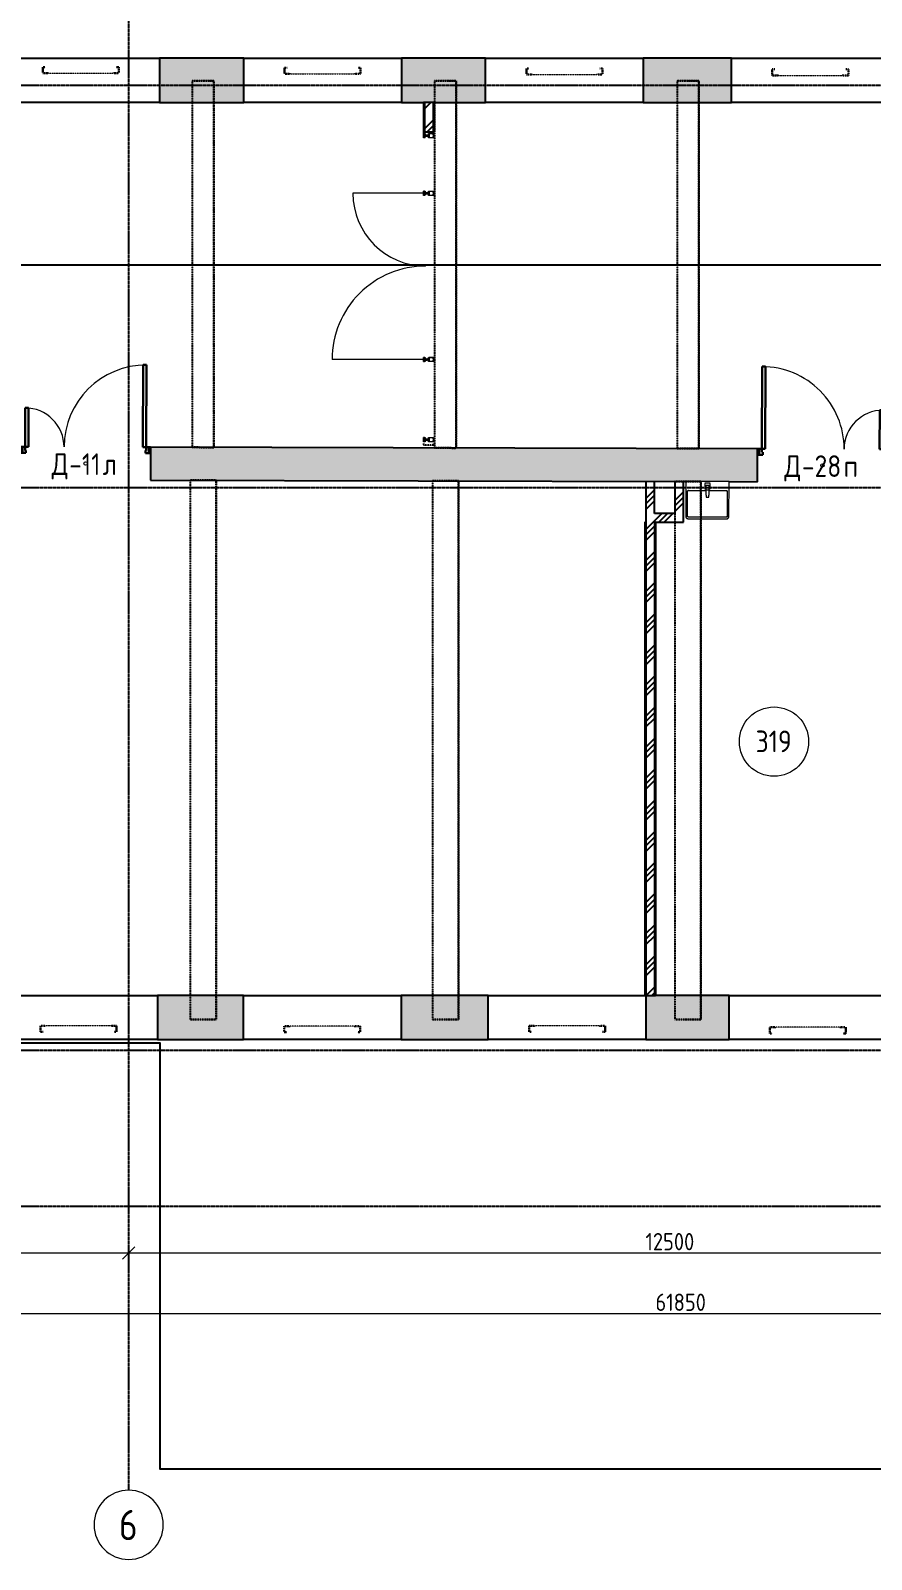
# Model space of a CAD drawing. Header units: millimetres. Extents: x -129048 to 476301, y -5853 to 215316.
# Drawn here: x 233454 to 243165, y -3626 to 14036 of the extents above; entities that cross this region are included whole.
import ezdxf

# ---------------------------------------------------------------- set-up
doc = ezdxf.new("R2010")
doc.units = ezdxf.units.MM
for name, pattern in [('ADSK_Линия сетки', [25, 20, -2.5, 0, -2.5]), ('ADSK_Сверху', [4.5, 3, -1.5]), ('ADSK_Снесено', [4.5, 3, -1.5])]:
    doc.linetypes.add(name, pattern=pattern)
for name, color, linetype, lineweight, true_color in [('_ Окна', 5, 'Continuous', 30, 0x0000ff), ('Стены внутренние', 5, 'Continuous', 18, 0x0000ff), ('Стены наружные', 1, 'ADSK_Снесено', 18, 0xff0000), ('Стены штриховка', 5, 'Continuous', 18, 0x0000ff)]:
    doc.layers.add(name, color=color, linetype=linetype, lineweight=lineweight, true_color=true_color)
for name, color, linetype, lineweight in [('Витраж', 251, 'Continuous', 18), ('Двери', 251, 'Continuous', 18), ('Каркас', 7, 'Continuous', 18), ('Марки дверей', 7, 'Continuous', 20), ('Марки помещений', 7, 'Continuous', 20), ('Окна', 251, 'Continuous', 18), ('Оси', 7, 'Continuous', 9), ('Сантехника', 251, 'Continuous', 18), ('Узлы', 7, 'Continuous', 18)]:
    doc.layers.add(name, color=color, linetype=linetype, lineweight=lineweight)
doc.layers.get('Витраж').off()
doc.styles.add('GOST Common', font='GOST Common_0.ttf', dxfattribs={"width": 0.9, "height": 350})
doc.styles.add('GOST Common_1', font='GOST Common_0.ttf', dxfattribs={"width": 0.9, "height": 200})
doc.styles.add('GOST Common_2', font='GOST Common_0.ttf', dxfattribs={"width": 0.9, "height": 250})
doc.dimstyles.new('ADSK_Основной_2_5_мм', dxfattribs={"dimscale": 304.8, "dimtxt": 251.428749, "dimasz": 0.463911, "dimexe": 0.492126, "dimexo": 0.492126, "dimgap": 0.098425, "dimtad": 1, "dimdec": 1, "dimrnd": 0.1, "dimdsep": 46, "dimtxsty": 'GOST Common_1', "dimblk1": 'OBLIQUE', "dimblk2": 'OBLIQUE', "dimsah": 1, "dimcen": 0.09, "dimdle": 0.492126, "dimazin": 2, "dimtfac": 1, "dimtdec": 4, "dimtix": 1, "dimtmove": 0, "dimatfit": 3, "dimfxl": 1, "dimtvp": 1, "dimtfill": 1, "dimtolj": 1, "dimtzin": 0, "dimlwd": 20, "dimlwe": 20, "dimarcsym": 2})
pattern_1 = [(45, (215977.25, 150), (-179.6051, 179.6051), []), (45, (216040.75, 150), (0, 359.2102), []), (45, (215913.75, 150), (0, 359.2102), [])]

# ---------------------------------------------------------------- blocks, each defined once
blk = doc.blocks.new('Витраж-тент со смещением вовне - 60мм 30 сдвиг-1466942-03 План 3-го этажа')
at = {"layer": '_ Окна', "color": 161, "linetype": 'ADSK_Сверху', "true_color": 0xaaaaff}
for p, q in [((-440, 25), (-440, -45)), ((-440, 25), (-410, 25)), ((-440, -45), (-440, 25)), ((440, 25), (410, 25)), ((440, -45), (440, 25)), ((440, -45), (440, 25)), ((-380, -45), (-440, -45)), ((-380, -35), (-380, -45)), ((380, -35), (380, -45)), ((380, -45), (440, -45))]:
    blk.add_line(p, q, dxfattribs=at)
at = {"layer": 'Окна', "color": 161, "linetype": 'ADSK_Сверху', "true_color": 0xaaaaff}
blk.add_line((-380, -45), (380, -45), dxfattribs=at)
blk = doc.blocks.new('Витраж-тент со смещением вовне - 60мм 30 сдвиг-1466982-03 План 3-го этажа')
at = {"layer": '_ Окна', "color": 161, "linetype": 'ADSK_Сверху', "true_color": 0xaaaaff}
for p, q in [((-440, 25), (-440, -45)), ((-440, 25), (-410, 25)), ((-440, -45), (-440, 25)), ((440, 25), (410, 25)), ((440, -45), (440, 25)), ((440, -45), (440, 25)), ((-380, -45), (-440, -45)), ((-380, -35), (-380, -45)), ((380, -35), (380, -45)), ((380, -45), (440, -45))]:
    blk.add_line(p, q, dxfattribs=at)
at = {"layer": 'Окна', "color": 161, "linetype": 'ADSK_Сверху', "true_color": 0xaaaaff}
blk.add_line((-380, -45), (380, -45), dxfattribs=at)
blk = doc.blocks.new('Прямоугольный импост - 48х116-1503859-03 План 3-го этажа')
at = {"layer": 'Узлы', "color": 5, "true_color": 0x0000ff}
for p, q in [((-24, 77), (-24, 20)), ((24, 77), (-24, 77)), ((-24, 20), (-18, 20)), ((-21, 23), (-21, 74)), ((-21, 74), (-17, 74)), ((-21, 26), (-21, 23)), ((-21, 23), (-21, 23)), ((-4, 27), (-20, 27)), ((-17, 24), (-16, 24)), ((-15, 72), (-15, 71)), ((-15, 71), (-9, 71)), ((-15, 20), (-12, 20)), ((-11, 21), (-11, 24)), ((-10, 24), (-6, 24)), ((-10, 24), (-10, 22)), ((-10, 22), (-8, 22)), ((-9, 71), (-9, 72)), ((-8, 74), (8, 74)), ((-8, 22), (-8, 2)), ((-8, 2), (-7, 2)), ((-8, -14), (-8, 0)), ((-7, 0), (-8, 0)), ((-6, 2), (-6, 1)), ((-5, 24), (-5, 21)), ((-5, 5), (-5, 23)), ((-3, 5), (-5, 5)), ((-4, 20), (-1, 20)), ((-3, 24), (-3, 25)), ((3, 24), (-3, 24)), ((-3, -1), (-1, 4)), ((-1, 20), (0, 21)), ((0, 21), (1, 20)), ((1, 20), (4, 20)), ((1, 4), (3, -1)), ((3, 25), (3, 24)), ((5, 5), (3, 5)), ((20, 27), (4, 27)), ((5, 21), (5, 24)), ((5, 23), (5, 5)), ((6, 24), (10, 24)), ((6, 1), (6, 2)), ((7, 2), (8, 2)), ((8, 0), (7, 0)), ((8, 2), (8, 22)), ((8, 22), (10, 22)), ((8, -14), (8, 0)), ((9, 72), (9, 71)), ((9, 71), (15, 71)), ((10, 22), (10, 24)), ((11, 24), (11, 21)), ((12, 20), (15, 20)), ((15, 71), (15, 72)), ((16, 24), (17, 24)), ((17, 74), (21, 74)), ((18, 20), (24, 20)), ((21, 74), (21, 23)), ((21, 23), (21, 26)), ((21, 23), (21, 23)), ((24, 20), (24, 77)), ((-24, -20), (-24, -25)), ((-24, -27), (-24, -39)), ((-24, -39), (24, -39)), ((-21, -20), (-23, -20)), ((-23, -25), (-22, -25)), ((-23, -38), (-23, -28)), ((-23, -28), (-22, -28)), ((-7, -38), (-23, -38)), ((-22, -26), (-22, -26)), ((-22, -28), (-19, -33)), ((-18, -23), (-21, -23)), ((-19, -29), (-19, -25)), ((-19, -25), (-16, -25)), ((-17, -32), (-19, -29)), ((-6, -20), (-17, -20)), ((-15, -24), (-15, -22)), ((-15, -22), (-8, -22)), ((-7, -14), (-8, -14)), ((-8, -22), (-8, -23)), ((0, -23), (-8, -23)), ((-7, -14), (-7, -14)), ((-7, -14), (-6, -14)), ((0, -38), (-7, -38)), ((-6, -14), (-4, -14)), ((-5, -19), (-6, -20)), ((-2, -1), (-5, -4)), ((-5, -4), (-5, -14)), ((-5, -4), (5, -4)), ((5, -20), (-5, -20)), ((-5, -20), (-5, -19)), ((-4, -14), (-4, -14)), ((-4, -14), (-4, -14)), ((-4, -14), (-3, -14)), ((-3, -14), (-3, -1)), ((2, -1), (-2, -1)), ((0, -22), (0, -23)), ((0, -23), (0, -22)), ((8, -23), (0, -23)), ((16, -38), (0, -38)), ((5, -4), (2, -1)), ((3, -1), (3, -14)), ((3, -14), (4, -14)), ((4, -14), (4, -14)), ((4, -14), (4, -14)), ((4, -14), (6, -14)), ((5, -4), (5, -14)), ((6, -20), (5, -19)), ((5, -19), (5, -20)), ((6, -14), (7, -14)), ((17, -20), (6, -20)), ((7, -14), (7, -14)), ((8, -14), (7, -14)), ((8, -23), (8, -22)), ((8, -22), (15, -22)), ((15, -22), (15, -24)), ((16, -25), (19, -25)), ((23, -38), (16, -38)), ((17, -22), (17, -22)), ((19, -29), (17, -32)), ((21, -23), (18, -23)), ((19, -25), (19, -29)), ((19, -33), (22, -28)), ((23, -20), (21, -20)), ((22, -22), (22, -22)), ((22, -25), (23, -25)), ((22, -26), (22, -26)), ((22, -28), (23, -28)), ((23, -28), (23, -38)), ((24, -25), (24, -20)), ((24, -39), (24, -27))]:
    blk.add_line(p, q, dxfattribs=at)
at = {"layer": 'Узлы', "color": 5, "lineweight": 9, "true_color": 0x0000ff}
for p, q in [((0, 29), (-2, 27)), ((-2, 27), (-2, -1)), ((2, 27), (0, 29)), ((2, -1), (2, 27)), ((-8, -20), (-8, -14)), ((-6, -24), (-6, -23)), ((6, -24), (-6, -24)), ((-5, -27), (-5, -24)), ((-5, -27), (5, -27)), ((4, -28), (-4, -28)), ((-3, -14), (-3, -20)), ((-3, -27), (-3, -24)), ((3, -14), (3, -20)), ((3, -27), (3, -24)), ((5, -27), (5, -24)), ((6, -23), (6, -24)), ((8, -14), (8, -20))]:
    blk.add_line(p, q, dxfattribs=at)
at = {"layer": 'Узлы', "color": 5, "true_color": 0x0000ff}
for centre, radius, start, end in [((-20, 26), 0.762, 90, 180), ((-17, 23), 1.27, 90, 180), ((-16, 23), 2.29, 180, 225.1897), ((-18, 21), 0.381, 270, 45.1897), ((-17, 72), 1.52, 0, 90), ((-16, 23), 1.27, 0, 90), ((-17, 23), 2.29, 314.8103, 0), ((-15, 21), 0.381, 134.8103, 270), ((-12, 21), 0.762, 270, 0), ((-10, 24), 0.762, 90, 180), ((-10, 22), 0.762, 180, 270), ((-8, 72), 1.52, 90, 180), ((-8, 2), 0.254, 180, 270), ((-8, 0), 0.254, 90, 180), ((-7, 23), 1.52, 360, 90), ((-7, 2), 0.254, 360, 90), ((-7, 1), 0.254, 270, 360), ((-6, 24), 0.762, 0, 90), ((-4, 21), 0.762, 180, 270), ((-4, 25), 1.52, 360, 90), ((0, 4), 3.63, 17.5064, 162.4936), ((0, 4), 1.09, 15, 165), ((4, 25), 1.52, 90, 180), ((4, 21), 0.762, 270, 0), ((6, 24), 0.762, 90, 180), ((7, 23), 1.52, 90, 180), ((7, 2), 0.254, 90, 180), ((7, 1), 0.254, 180, 270), ((8, 72), 1.52, 0, 90), ((8, 2), 0.254, 270, 0), ((8, 0), 0.254, 0, 90), ((10, 24), 0.762, 0, 90), ((10, 22), 0.762, 270, 0), ((12, 21), 0.762, 180, 270), ((17, 72), 1.52, 90, 180), ((16, 23), 1.27, 90, 180), ((17, 23), 2.29, 180, 225.1897), ((15, 21), 0.381, 270, 45.1897), ((17, 23), 1.27, 0, 90), ((16, 23), 2.29, 314.8103, 0), ((18, 21), 0.381, 134.8103, 270), ((20, 26), 0.762, 0, 90), ((-23, -20), 0.508, 90, 180), ((-23, -25), 0.762, 180, 270), ((-22, -27), 1.52, 90, 180), ((-20, -22), 2.29, 134.8103, 180), ((-21, -22), 1.27, 180, 270), ((-22, -27), 1.27, 288.6629, 90), ((-22, -27), 1.02, 270, 90), ((-21, -20), 0.381, 314.8103, 90), ((-18, -32), 1.02, 210, 30), ((-17, -20), 0.381, 90, 225.1897), ((-19, -22), 2.29, 0, 45.1897), ((-18, -22), 1.27, 270, 0), ((-16, -24), 1.52, 270, 0), ((16, -24), 1.52, 180, 270), ((17, -20), 0.381, 314.8103, 90), ((19, -22), 2.29, 134.8103, 180), ((18, -22), 1.27, 180, 270), ((18, -32), 1.02, 150, 330), ((20, -22), 2.29, 0, 45.1897), ((21, -20), 0.381, 90, 225.1897), ((21, -22), 1.27, 270, 0), ((22, -27), 1.27, 90, 251.3371), ((22, -27), 1.02, 90, 270), ((22, -27), 1.52, 360, 90), ((23, -20), 0.508, 0, 90), ((23, -25), 0.762, 270, 0)]:
    blk.add_arc(centre, radius, start, end, dxfattribs=at)
at = {"layer": 'Узлы', "color": 5, "lineweight": 9, "true_color": 0x0000ff}
for centre, radius, start, end in [((-4, -27), 1.38, 200.9416, 339.0732), ((0, -24), 4.19, 234.2873, 305.7127), ((4, -27), 1.38, 200.9416, 339.0732)]:
    blk.add_arc(centre, radius, start, end, dxfattribs=at)
blk = doc.blocks.new('AC_Дверь_Двупольная - Д-11л 1500х2200h-2039728-03 План 3-го этажа')
at = {"layer": 'Двери', "lineweight": 30}
for p, q in [((700, 1140), (660, 1140)), ((660, 1140), (660, 190)), ((700, 190), (700, 1140)), ((-700, 640), (-660, 640)), ((-700, 190), (-700, 640)), ((-660, 640), (-660, 190)), ((-750, 190), (-730, 190)), ((-750, 120), (-750, 190)), ((-730, 190), (-700, 190)), ((-730, 120), (-730, 190)), ((-730, 190), (-730, 120)), ((-660, 190), (-700, 190)), ((-700, 190), (-700, 150)), ((660, 190), (700, 190)), ((730, 190), (700, 190)), ((700, 190), (700, 150)), ((730, 120), (730, 190)), ((750, 190), (730, 190)), ((730, 190), (730, 120)), ((750, 120), (750, 190)), ((-730, 120), (-750, 120)), ((-690, 120), (-730, 120)), ((-700, 150), (-690, 150)), ((-690, 150), (-690, 120)), ((700, 150), (690, 150)), ((690, 150), (690, 120)), ((690, 120), (730, 120)), ((730, 120), (750, 120))]:
    blk.add_line(p, q, dxfattribs=at)
at = {"layer": 'Двери'}
for centre, radius, start, end in [((700, 190), 950, 90, 180), ((-700, 190), 450, 360, 90)]:
    blk.add_arc(centre, radius, start, end, dxfattribs=at)
blk = doc.blocks.new('AC_Дверь_Двупольная - Д-28п 1500х2200h-V210-03 План 3-го этажа')
at = {"layer": 'Двери', "lineweight": 30}
for p, q in [((-700, 1140), (-660, 1140)), ((-700, 190), (-700, 1140)), ((-660, 1140), (-660, 190)), ((700, 640), (660, 640)), ((660, 640), (660, 190)), ((700, 190), (700, 640)), ((-750, 190), (-730, 190)), ((-750, 120), (-750, 190)), ((-730, 190), (-700, 190)), ((-730, 120), (-730, 190)), ((-730, 190), (-730, 120)), ((-660, 190), (-700, 190)), ((-700, 190), (-700, 150)), ((660, 190), (700, 190)), ((730, 190), (700, 190)), ((700, 190), (700, 150)), ((730, 120), (730, 190)), ((750, 190), (730, 190)), ((730, 190), (730, 120)), ((750, 120), (750, 190)), ((-730, 120), (-750, 120)), ((-690, 120), (-730, 120)), ((-700, 150), (-690, 150)), ((-690, 150), (-690, 120)), ((700, 150), (690, 150)), ((690, 150), (690, 120)), ((690, 120), (730, 120)), ((730, 120), (750, 120))]:
    blk.add_line(p, q, dxfattribs=at)
at = {"layer": 'Двери'}
for centre, radius, start, end in [((-700, 190), 950, 360, 90), ((700, 190), 450, 90, 180)]:
    blk.add_arc(centre, radius, start, end, dxfattribs=at)
blk = doc.blocks.new('Дверь-Витраж-Двойная-Витрина - Дв-6-1859109-03 План 3-го этажа')
at = {"layer": 'Двери'}
for p, q in [((-959.8125, 40), (-959.8125, 1095.175)), ((959.8125, 40), (959.8125, 855.55))]:
    blk.add_line(p, q, dxfattribs=at)
for centre, radius, start, end in [((-959.8125, 15.55), 1079.625, 0, 90), ((959.8125, 15.55), 840, 90, 180)]:
    blk.add_arc(centre, radius, start, end, dxfattribs=at)
blk = doc.blocks.new('Parametric_Porcelain_bathroom_sink_20774 - 500х430мм-V218-03 План 3-го этажа')
at = {"layer": 'Сантехника'}
for p, q in [((-125, 540), (-125, 140)), ((-105, 253), (-105, 540)), ((345, 570), (-95, 570)), ((-95, 550), (345, 550)), ((355, 540), (355, 253)), ((375, 140), (375, 540)), ((110, 243), (-95, 243)), ((93, 221), (93, 162)), ((110, 223), (95, 223)), ((140, 319), (110, 319)), ((110, 319), (110, 296)), ((140, 319), (110, 319)), ((110, 236), (110, 296)), ((110, 201), (110, 236)), ((140, 236), (110, 236)), ((110, 181), (110, 201)), ((140, 181), (110, 181)), ((140, 296), (140, 319)), ((140, 296), (140, 236)), ((345, 243), (140, 243)), ((140, 236), (140, 201)), ((155, 223), (140, 223)), ((140, 201), (140, 181)), ((156, 162), (156, 221)), ((-125, 140), (-120, 140)), ((-120, 140), (-115, 140)), ((-115, 140), (365, 140)), ((95, 160), (155, 160)), ((365, 140), (370, 140)), ((370, 140), (375, 140))]:
    blk.add_line(p, q, dxfattribs=at)
at = {"layer": 'Сантехника', "flags": 128}
for points in [[(-95, 570), (-96, 570), (-97, 570), (-99, 570), (-100, 570), (-101, 569), (-102, 569), (-103, 569), (-104, 568), (-106, 568), (-107, 568), (-108, 567), (-109, 567), (-110, 566), (-111, 565), (-112, 565), (-113, 564), (-114, 563), (-115, 563), (-116, 562), (-117, 561), (-117, 560), (-118, 559), (-119, 558), (-120, 557), (-120, 556), (-121, 555), (-121, 554), (-122, 553), (-123, 552), (-123, 551), (-123, 550), (-124, 549), (-124, 547), (-124, 546), (-125, 545), (-125, 544), (-125, 543), (-125, 542), (-125, 540), (-125, 540)], [(-105, 540), (-105, 540), (-105, 541), (-105, 541), (-105, 542), (-105, 542), (-105, 542), (-105, 543), (-104, 543), (-104, 544), (-104, 544), (-104, 544), (-104, 545), (-104, 545), (-103, 545), (-103, 546), (-103, 546), (-103, 546), (-103, 547), (-102, 547), (-102, 547), (-102, 547), (-101, 548), (-101, 548), (-101, 548), (-100, 548), (-100, 549), (-100, 549), (-99, 549), (-99, 549), (-99, 549), (-98, 549), (-98, 550), (-97, 550), (-97, 550), (-97, 550), (-96, 550), (-96, 550), (-96, 550), (-95, 550), (-95, 550)], [(-105, 541), (-105, 541), (-105, 541), (-105, 540), (-105, 540)], [(-101, 548), (-101, 548), (-102, 548), (-102, 547), (-102, 547), (-102, 547)], [(-95, 550), (-95, 550), (-96, 550), (-96, 550), (-97, 550)], [(375, 540), (375, 541), (375, 542), (375, 544), (375, 545), (374, 546), (374, 547), (374, 548), (373, 549), (373, 551), (373, 552), (372, 553), (372, 554), (371, 555), (370, 556), (370, 557), (369, 558), (368, 559), (368, 560), (367, 561), (366, 562), (365, 562), (364, 563), (363, 564), (362, 565), (361, 565), (360, 566), (359, 566), (358, 567), (357, 568), (356, 568), (355, 568), (354, 569), (352, 569), (351, 569), (350, 570), (349, 570), (348, 570), (347, 570), (345, 570), (345, 570)], [(346, 550), (346, 550), (346, 550), (345, 550), (345, 550)], [(345, 550), (345, 550), (346, 550), (346, 550), (347, 550), (347, 550), (347, 550), (348, 550), (348, 549), (349, 549), (349, 549), (349, 549), (350, 549), (350, 549), (350, 548), (351, 548), (351, 548), (351, 548), (352, 548), (352, 547), (352, 547), (352, 547), (353, 546), (353, 546), (353, 546), (353, 545), (354, 545), (354, 545), (354, 544), (354, 544), (354, 544), (354, 543), (355, 543), (355, 542), (355, 542), (355, 542), (355, 541), (355, 541), (355, 541), (355, 540), (355, 540)], [(353, 546), (353, 546), (353, 547), (352, 547), (352, 547), (352, 547)], [(355, 540), (355, 540), (355, 541), (355, 541), (355, 542)], [(-105, 253), (-105, 253), (-105, 252), (-105, 252), (-105, 252)], [(-95, 243), (-95, 243), (-96, 243), (-96, 243), (-97, 243), (-97, 243), (-97, 243), (-98, 244), (-98, 244), (-99, 244), (-99, 244), (-99, 244), (-100, 244), (-100, 244), (-100, 245), (-101, 245), (-101, 245), (-101, 245), (-102, 246), (-102, 246), (-102, 246), (-102, 246), (-103, 247), (-103, 247), (-103, 247), (-103, 248), (-104, 248), (-104, 248), (-104, 249), (-104, 249), (-104, 250), (-104, 250), (-105, 250), (-105, 251), (-105, 251), (-105, 251), (-105, 252), (-105, 252), (-105, 253), (-105, 253), (-105, 253)], [(-103, 247), (-103, 247), (-103, 247), (-102, 246), (-102, 246), (-102, 246)], [(-96, 243), (-96, 243), (-96, 243), (-95, 243), (-95, 243)], [(355, 253), (355, 253), (355, 252), (355, 252), (355, 252), (355, 251), (355, 251), (355, 250), (354, 250), (354, 250), (354, 249), (354, 249), (354, 249), (354, 248), (353, 248), (353, 248), (353, 247), (353, 247), (353, 247), (352, 246), (352, 246), (352, 246), (351, 245), (351, 245), (351, 245), (350, 245), (350, 245), (350, 244), (349, 244), (349, 244), (349, 244), (348, 244), (348, 244), (347, 243), (347, 243), (347, 243), (346, 243), (346, 243), (346, 243), (345, 243), (345, 243)], [(345, 243), (345, 243), (346, 243), (346, 243), (347, 243)], [(351, 245), (351, 245), (352, 246), (352, 246), (352, 246), (352, 246)], [(355, 252), (355, 252), (355, 253), (355, 253), (355, 253)]]:
    blk.add_lwpolyline(points, dxfattribs=at)
at = {"layer": 'Сантехника'}
for centre, radius, start, end in [((95, 221), 1.87, 120, 150), ((95, 221), 1.87, 90, 180), ((95, 221), 1.87, 120, 150), ((95, 221), 1.87, 120, 150), ((155, 221), 1.87, 0, 90), ((155, 221), 1.87, 30, 60), ((155, 221), 1.87, 30, 60), ((155, 221), 1.87, 30, 60), ((95, 162), 1.49, 180, 270), ((155, 162), 1.49, 270, 360)]:
    blk.add_arc(centre, radius, start, end, dxfattribs=at)
blk = doc.blocks.new('Ось сетки - Круг_Ø8 мм-6577-03 План 3-го этажа')
at = {"layer": 'Оси', "lineweight": 20}
for start, end in [(360, 180), (180, 360)]:
    blk.add_arc((0, 0), 4, start, end, dxfattribs=at)
blk = doc.blocks.new('ADSK_Марка_Помещение_ОдноЗначение - Номер-247393-03 План 3-го этажа')
at = {"layer": 'Марки помещений'}
blk.add_circle((0, 0), 4, dxfattribs=at)
blk = doc.blocks.new('_Oblique')
at = {"color": 0, "linetype": 'ByBlock', "lineweight": -2}
blk.add_line((-0.5, -0.5), (0.5, 0.5), dxfattribs=at)
blk = doc.blocks.new('*D2152')
at = {"color": 0, "lineweight": 20, "transparency": 16777216}
for p, q in [((226537, -85), (234737, -85)), ((226687, -135), (226687, -235)), ((234587, -135), (234587, -235))]:
    blk.add_line(p, q, dxfattribs=at)
at = {"layer": 'Defpoints', "color": 0, "transparency": 16777216}
for p in [(226687, 15), (234587, 15), (234587, -85)]:
    blk.add_point(p, dxfattribs=at)
at = {"color": 0, "lineweight": 20, "transparency": 16777216, "xscale": 141.4, "yscale": 141.4, "zscale": 141.4, "rotation": 180}
blk.add_blockref('_Oblique', (226687, -85), dxfattribs=at)
at = {"color": 0, "lineweight": 20, "transparency": 16777216, "xscale": 141.4, "yscale": 141.4, "zscale": 141.4}
blk.add_blockref('_Oblique', (234587, -85), dxfattribs=at)
at = {"color": 0, "lineweight": 25, "transparency": 16777216, "insert": (230637, 45), "char_height": 200, "width": 756.84, "attachment_point": 5, "style": 'GOST Common_1', "bg_fill": 3, "box_fill_scale": 1.1, "bg_fill_color": 256, "bg_fill_true_color": 13158600, "bg_fill_transparency": 0}
blk.add_mtext('\\A1;7900', dxfattribs=at)
blk = doc.blocks.new('*D2153')
at = {"color": 0, "lineweight": 20, "transparency": 16777216}
for p, q in [((234437, -85), (247237, -85)), ((234587, -135), (234587, -235)), ((247087, -135), (247087, -235))]:
    blk.add_line(p, q, dxfattribs=at)
at = {"layer": 'Defpoints', "color": 0, "transparency": 16777216}
for p in [(234587, 15), (247087, 15), (247087, -85)]:
    blk.add_point(p, dxfattribs=at)
at = {"color": 0, "lineweight": 20, "transparency": 16777216, "xscale": 141.4, "yscale": 141.4, "zscale": 141.4, "rotation": 180}
blk.add_blockref('_Oblique', (234587, -85), dxfattribs=at)
at = {"color": 0, "lineweight": 20, "transparency": 16777216, "xscale": 141.4, "yscale": 141.4, "zscale": 141.4}
blk.add_blockref('_Oblique', (247087, -85), dxfattribs=at)
at = {"color": 0, "lineweight": 25, "transparency": 16777216, "insert": (240837, 45), "char_height": 200, "width": 889.8, "attachment_point": 5, "style": 'GOST Common_1', "bg_fill": 3, "box_fill_scale": 1.1, "bg_fill_color": 256, "bg_fill_true_color": 13158600, "bg_fill_transparency": 0}
blk.add_mtext('\\A1;12500', dxfattribs=at)
blk = doc.blocks.new('*D2166')
at = {"color": 0, "lineweight": 20, "transparency": 16777216}
for p, q in [((209887, -785), (272037, -785)), ((210037, -835), (210037, -935)), ((271887, -835), (271887, -935))]:
    blk.add_line(p, q, dxfattribs=at)
at = {"layer": 'Defpoints', "color": 0, "transparency": 16777216}
for p in [(210037, -685), (271887, -685), (271887, -785)]:
    blk.add_point(p, dxfattribs=at)
at = {"color": 0, "lineweight": 20, "transparency": 16777216, "xscale": 141.4, "yscale": 141.4, "zscale": 141.4, "rotation": 180}
blk.add_blockref('_Oblique', (210037, -785), dxfattribs=at)
at = {"color": 0, "lineweight": 20, "transparency": 16777216, "xscale": 141.4, "yscale": 141.4, "zscale": 141.4}
blk.add_blockref('_Oblique', (271887, -785), dxfattribs=at)
at = {"color": 0, "lineweight": 25, "transparency": 16777216, "insert": (240962, -655), "char_height": 200, "width": 889.8, "attachment_point": 5, "style": 'GOST Common_1', "bg_fill": 3, "box_fill_scale": 1.1, "bg_fill_color": 256, "bg_fill_true_color": 13158600, "bg_fill_transparency": 0}
blk.add_mtext('\\A1;61850', dxfattribs=at)
blk = doc.blocks.new('ADSK_Марка_Дверь - Типоразмер_ADSK_Марка-58376-03 План 3-го этажа')
at = {"layer": 'Марки дверей', "lineweight": 9}
blk.add_circle((0, 0), 0.2, dxfattribs=at)

msp = doc.modelspace()

# ---------------------------------------------------------------- hatches: boundary and pattern name
at = {"layer": 'Стены внутренние', "lineweight": 25, "true_color": 0x636466}
h = msp.add_hatch(dxfattribs=at)
h.set_pattern_fill('FP_1', color=251, style=0, pattern_type=2)
h.set_pattern_definition(pattern_1)
h.paths.add_polyline_path([(238103.97577, 12866.32888), (238103.97577, 13206.63165), (238003.97577, 13206.63165), (238003.97577, 12866.32888), (238077.04426, 12866.32888)])
h = msp.add_hatch(color=251, dxfattribs=at)
h.paths.add_polyline_path([(258100.31958, 8781.41711), (258097.49102, 9161.42592), (251920.51599, 9177.7535), (251919.51154, 8797.75483), (258042.55858, 8781.56979)])
h.paths.add_polyline_path([(250419.51678, 8801.71976), (250420.3362, 9181.71844), (243349.51668, 9200.40921), (243348.51223, 8820.41054), (249544.59255, 8804.03245)])
h.paths.add_polyline_path([(241848.51747, 8824.37547), (241849.33689, 9204.37414), (234840.12747, 9222.90206), (234840.12747, 8842.90073), (241580.63653, 8825.08356)])
h.paths.add_polyline_path([(233339.12826, 8846.86832), (233339.94768, 9226.86699), (231140.59406, 9232.68103), (231139.58961, 8852.68236), (232774.02347, 8848.36206)])
h.paths.add_polyline_path([(229639.59485, 8856.64729), (229640.41427, 9236.64596), (224110.2776, 9251.26425), (224111.02308, 8871.26096), (227566.26747, 8862.12771)])
h = msp.add_hatch(dxfattribs=at)
h.set_pattern_fill('FP_1', color=251, style=0, pattern_type=2)
h.set_pattern_definition(pattern_1)
h.paths.add_polyline_path([(240660.30672, 8358.43061), (240660.30672, 8827.51627), (240560.30672, 8827.7806), (240560.30672, 8358.43061)])
h = msp.add_hatch(dxfattribs=at)
h.set_pattern_fill('FP_1', color=251, style=0, pattern_type=2)
h.set_pattern_definition(pattern_1)
h.paths.add_polyline_path([(240895.73207, 8458.43061), (240995.73207, 8458.43061), (240995.73207, 8826.62964), (240895.73207, 8826.89397), (240895.73207, 8473.69942)])
h = msp.add_hatch(dxfattribs=at)
h.set_pattern_fill('FP_1', color=251, style=0, pattern_type=2)
h.set_pattern_definition(pattern_1)
h.paths.add_polyline_path([(240560.30672, 2889.50427), (240660.30672, 2889.50427), (240660.30672, 8358.43061), (240560.30672, 8358.43061), (240560.30672, 3304.22291)])
h = msp.add_hatch(dxfattribs=at)
h.set_pattern_fill('FP_1', color=251, style=0, pattern_type=2)
h.set_pattern_definition(pattern_1)
h.paths.add_polyline_path([(240660.30672, 8358.43061), (240995.73207, 8358.43061), (240995.73207, 8458.43061), (240660.30672, 8458.43061), (240660.30672, 8445.58838)])
at = {"layer": 'Стены наружные', "linetype": 'Continuous', "lineweight": 25, "true_color": 0x636466}
h = msp.add_hatch(color=251, dxfattribs=at)
h.paths.add_polyline_path([(254427.14149, 13206.63165), (255229.15905, 13206.63165), (255229.15905, 13716.63165), (251806.06998, 13716.63165), (251806.06998, 13206.63165), (253259.2774, 13206.63165)])
h.paths.add_polyline_path([(249008.09108, 13206.63165), (249986.06998, 13206.63165), (249986.06998, 13716.63165), (249008.09108, 13716.63165), (249008.09108, 13248.53001)])
h.paths.add_polyline_path([(246252.09288, 13206.63165), (247188.09108, 13206.63165), (247188.09108, 13716.63165), (246156.10822, 13716.63165), (246156.10822, 13206.63165)])
h.paths.add_polyline_path([(243916.3647, 13206.63165), (244336.10822, 13206.63165), (244336.10822, 13716.63165), (243368.65474, 13716.63165), (243368.65474, 13206.63165), (243913.88016, 13206.63165)])
h.paths.add_polyline_path([(241548.65474, 13206.63165), (241548.65474, 13716.63165), (240529.62117, 13716.63165), (240529.62117, 13206.63165)])
h.paths.add_polyline_path([(238709.62117, 13206.63165), (238709.62117, 13716.63165), (237735.92104, 13716.63165), (237735.92104, 13206.63165), (238077.04426, 13206.63165)])
h.paths.add_polyline_path([(235915.92104, 13206.63165), (235915.92104, 13716.63165), (234944.11719, 13716.63165), (234944.11719, 13206.63165), (235313.76225, 13206.63165)])
h.paths.add_polyline_path([(233124.11719, 13206.63165), (233124.11719, 13716.63165), (232090.15842, 13716.63165), (232090.15842, 13206.63165), (232237.72382, 13206.63165)])
h.paths.add_polyline_path([(228302.41782, 13206.63165), (230270.15842, 13206.63165), (230270.15842, 13716.63165), (226808.57231, 13716.63165), (226808.57231, 13206.63165), (228104.16491, 13206.63165)])
h = msp.add_hatch(color=251, dxfattribs=at)
h.paths.add_polyline_path([(257441.35445, 2379.50427), (258524.186, 2379.50427), (258524.186, 2889.50427), (257441.35445, 2889.50427), (257441.35445, 2682.85569)])
h.paths.add_polyline_path([(255595.00558, 2379.50427), (255621.35445, 2379.50427), (255621.35445, 2889.50427), (254574.41538, 2889.50427), (254574.41538, 2379.50427)])
h.paths.add_polyline_path([(251855.0874, 2379.50427), (252754.41538, 2379.50427), (252754.41538, 2889.50427), (251855.0874, 2889.50427), (251855.0874, 2682.85569)])
h.paths.add_polyline_path([(249742.9939, 2379.50427), (250035.0874, 2379.50427), (250035.0874, 2889.50427), (249034.4899, 2889.50427), (249034.4899, 2379.50427)])
h.paths.add_polyline_path([(246252.09288, 2379.50427), (247214.4899, 2379.50427), (247214.4899, 2889.50427), (246184.43806, 2889.50427), (246184.43806, 2379.50427)])
h.paths.add_polyline_path([(243916.3647, 2379.50427), (244364.43806, 2379.50427), (244364.43806, 2889.50427), (243340.29693, 2889.50427), (243340.29693, 2379.50427)])
h.paths.add_polyline_path([(241520.29693, 2379.50427), (241520.29693, 2889.50427), (240560.30672, 2889.50427), (240560.30672, 2379.50427)])
h.paths.add_polyline_path([(238740.30672, 2379.50427), (238740.30672, 2889.50427), (237732.02874, 2889.50427), (237732.02874, 2379.50427)])
h.paths.add_polyline_path([(235912.02874, 2379.50427), (235912.02874, 2889.50427), (234918.25319, 2889.50427), (234918.25319, 2379.50427)])
h.paths.add_polyline_path([(233098.25319, 2379.50427), (233098.25319, 2889.50427), (232081.46836, 2889.50427), (232081.46836, 2379.50427), (232585.33884, 2379.50427)])
h.paths.add_polyline_path([(230261.46836, 2379.50427), (230261.46836, 2889.50427), (229268.43842, 2889.50427), (229268.43842, 2379.50427), (229901.99565, 2379.50427)])
h.paths.add_polyline_path([(224250.2517, 2379.50427), (224642.53397, 2379.50427), (224642.53397, 2889.50427), (224250.2517, 2889.50427), (224250.2517, 2657.85807)])
h.paths.add_polyline_path([(227448.43842, 2379.50427), (227448.43842, 2889.50427), (226462.53397, 2889.50427), (226462.53397, 2379.50427)])

# ---------------------------------------------------------------- linework, layer by layer
at = {"linetype": 'ADSK_Линия сетки', "lineweight": 25}
for p, q in [((234587.16465, -2825.79407), (234587.16465, 44684.78674)), ((204891.02955, 13406.78828), (273118.97256, 13406.78828)), ((204891.02955, 8756.78828), (273118.97256, 8756.78828)), ((204891.02955, 2256.78828), (273118.97256, 2256.78828)), ((204891.02955, 456.78828), (273118.97256, 456.78828))]:
    msp.add_line(p, q, dxfattribs=at)
at = {"color": 251, "lineweight": 25, "true_color": 0x636466}
msp.add_lwpolyline([(227282.49042, 21068.63165), (227278.57231, 13720.1816), (230264.82808, 13716.63165), (230264.82808, 13206.63165), (228402.41782, 13206.63165), (228402.41782, 11328.12025), (251770.02309, 11328.12025), (251770.02309, 13716.63165), (254719.15905, 13716.63165), (254706.9581, 21084.05859), (247294.27031, 21084.05859), (247294.27031, 43675.12698), (234433.08966, 43675.12698), (234433.08966, 21068.63165), (227282.49042, 21068.63165)], dxfattribs=at)
at = {"layer": 'Каркас', "color": 251, "linetype": 'ADSK_Сверху', "lineweight": 25, "true_color": 0x636466}
for p, q in [((235570.73207, 13453.70764), (235320.73207, 13453.70764)), ((235320.73207, 13453.70764), (235570.73207, 13453.70764)), ((235320.73207, 13453.70764), (235320.73207, 9221.63168)), ((235320.73207, 13453.70764), (235320.73207, 9221.63168)), ((235570.73207, 9220.97086), (235570.73207, 13453.70764)), ((235570.73207, 13453.70764), (235570.73207, 9220.97086)), ((238370.73207, 13453.70764), (238120.73207, 13453.70764)), ((238120.73207, 13453.70764), (238370.73207, 13453.70764)), ((238120.73207, 13453.70764), (238120.73207, 9214.23045)), ((238120.73207, 13453.70764), (238120.73207, 9214.23045)), ((238370.73207, 9213.56962), (238370.73207, 13453.70764)), ((238370.73207, 13453.70764), (238370.73207, 9213.56962)), ((241170.73207, 13453.70764), (240920.73207, 13453.70764)), ((240920.73207, 13453.70764), (241170.73207, 13453.70764)), ((240920.73207, 13453.70764), (240920.73207, 9206.82921)), ((240920.73207, 13453.70764), (240920.73207, 9206.82921)), ((241170.73207, 9206.16839), (241170.73207, 13453.70764)), ((241170.73207, 13453.70764), (241170.73207, 9206.16839)), ((235320.73207, 9221.63168), (235570.73207, 9220.97086)), ((235570.73207, 9220.97086), (235320.73207, 9221.63168)), ((238120.73207, 9214.23045), (238370.73207, 9213.56962)), ((238370.73207, 9213.56962), (238120.73207, 9214.23045)), ((240920.73207, 9206.82921), (241170.73207, 9206.16839)), ((241170.73207, 9206.16839), (240920.73207, 9206.82921)), ((235595.73207, 8840.90345), (235295.73207, 8841.69644)), ((235295.73207, 8841.69644), (235295.73207, 2609.72506)), ((235295.73207, 8841.69644), (235295.73207, 2609.72506)), ((235295.73207, 8841.69644), (235595.73207, 8840.90345)), ((235595.73207, 2609.72506), (235595.73207, 8840.90345)), ((235595.73207, 8840.90345), (235595.73207, 2609.72506)), ((238395.73207, 8833.50221), (238095.73207, 8834.2952)), ((238095.73207, 8834.2952), (238095.73207, 2609.72506)), ((238095.73207, 8834.2952), (238095.73207, 2609.72506)), ((238095.73207, 8834.2952), (238395.73207, 8833.50221)), ((238395.73207, 2609.72506), (238395.73207, 8833.50221)), ((238395.73207, 8833.50221), (238395.73207, 2609.72506)), ((241195.73207, 8826.10098), (240895.73207, 8826.89397)), ((240895.73207, 8826.89397), (240895.73207, 2609.72506)), ((240895.73207, 8826.89397), (240895.73207, 2609.72506)), ((240895.73207, 8826.89397), (241195.73207, 8826.10098)), ((241195.73207, 2609.72506), (241195.73207, 8826.10098)), ((241195.73207, 8826.10098), (241195.73207, 2609.72506)), ((235595.73207, 2609.72506), (235295.73207, 2609.72506)), ((235295.73207, 2609.72506), (235595.73207, 2609.72506)), ((238395.73207, 2609.72506), (238095.73207, 2609.72506)), ((238095.73207, 2609.72506), (238395.73207, 2609.72506)), ((241195.73207, 2609.72506), (240895.73207, 2609.72506)), ((240895.73207, 2609.72506), (241195.73207, 2609.72506))]:
    msp.add_line(p, q, dxfattribs=at)
at = {"layer": 'Стены внутренние', "color": 251, "lineweight": 25, "true_color": 0x636466}
for p, q in [((237991.97577, 13206.63165), (237991.97577, 12866.32888)), ((238113.97577, 13206.63165), (237993.97577, 13206.63165)), ((238115.97577, 12866.32888), (238115.97577, 13206.63165)), ((237991.97577, 12866.32888), (238115.97577, 12866.32888)), ((241849.52192, 9204.37414), (234840.12747, 9222.90206)), ((234839.94244, 9152.90231), (234839.12302, 8842.90339)), ((241848.51747, 8824.37547), (241849.33689, 9134.37439)), ((234839.12302, 8842.90339), (241020.90239, 8826.5631)), ((240560.30672, 8827.7806), (240560.30672, 8358.43061)), ((240660.30672, 8458.43061), (240660.30672, 8827.51627)), ((240895.73207, 8826.89397), (240895.73207, 8458.43061)), ((240995.73207, 8358.43061), (240995.73207, 8826.62964)), ((241520.55991, 8825.24236), (241848.51747, 8824.37547)), ((240560.30672, 8358.43061), (240548.30672, 8358.43061)), ((240548.30672, 8358.43061), (240548.30672, 2889.50427)), ((240895.73207, 8458.43061), (240660.30672, 8458.43061)), ((240672.30672, 8358.43061), (240995.73207, 8358.43061)), ((240672.30672, 2889.50427), (240672.30672, 8358.43061)), ((240548.30672, 2889.50427), (240670.30672, 2889.50427))]:
    msp.add_line(p, q, dxfattribs=at)
at = {"layer": 'Стены внутренние', "color": 251, "linetype": 'ADSK_Сверху', "lineweight": 25, "true_color": 0x636466}
for p, q in [((237991.97577, 12866.32888), (237991.97577, 12846.32888)), ((237991.97577, 12866.32888), (238107.97577, 12866.32888)), ((238107.97577, 12846.32888), (238107.97577, 12866.32888)), ((237991.97577, 9266.32888), (237991.97577, 9246.15981)), ((238107.97577, 9246.15981), (237991.97577, 9246.15981)), ((238107.97577, 9246.15981), (238107.97577, 9266.32888))]:
    msp.add_line(p, q, dxfattribs=at)
at = {"layer": 'Стены наружные', "color": 251, "linetype": 'Continuous', "lineweight": 25, "true_color": 0x636466}
for p, q in [((233124.11719, 13716.63165), (234944.11719, 13716.63165)), ((235915.92104, 13716.63165), (234944.11719, 13716.63165)), ((234944.11719, 13716.63165), (234944.11719, 13206.63165)), ((235915.92104, 13206.63165), (235915.92104, 13716.63165)), ((235915.92104, 13716.63165), (237735.92104, 13716.63165)), ((238709.62117, 13716.63165), (237735.92104, 13716.63165)), ((237735.92104, 13716.63165), (237735.92104, 13206.63165)), ((238709.62117, 13206.63165), (238709.62117, 13716.63165)), ((238709.62117, 13716.63165), (240529.62117, 13716.63165)), ((241548.65474, 13716.63165), (240529.62117, 13716.63165)), ((240529.62117, 13716.63165), (240529.62117, 13206.63165)), ((241548.65474, 13206.63165), (241548.65474, 13716.63165)), ((241548.65474, 13716.63165), (243368.65474, 13716.63165)), ((234944.11719, 13206.63165), (233124.11719, 13206.63165)), ((234944.11719, 13206.63165), (235915.92104, 13206.63165)), ((237735.92104, 13206.63165), (235915.92104, 13206.63165)), ((237735.92104, 13206.63165), (237991.97577, 13206.63165)), ((238115.97577, 13206.63165), (238709.62117, 13206.63165)), ((240529.62117, 13206.63165), (238709.62117, 13206.63165)), ((240529.62117, 13206.63165), (241548.65474, 13206.63165)), ((243368.65474, 13206.63165), (241548.65474, 13206.63165)), ((233098.25319, 2889.50427), (234918.25319, 2889.50427)), ((235912.02874, 2889.50427), (234918.25319, 2889.50427)), ((234918.25319, 2889.50427), (234918.25319, 2379.50427)), ((235912.02874, 2379.50427), (235912.02874, 2889.50427)), ((235912.02874, 2889.50427), (237732.02874, 2889.50427)), ((238740.30672, 2889.50427), (237732.02874, 2889.50427)), ((237732.02874, 2889.50427), (237732.02874, 2379.50427)), ((238740.30672, 2379.50427), (238740.30672, 2889.50427)), ((238740.30672, 2889.50427), (240548.30672, 2889.50427)), ((240560.30672, 2889.50427), (240560.30672, 2379.50427)), ((241520.29693, 2889.50427), (240672.30672, 2889.50427)), ((241520.29693, 2379.50427), (241520.29693, 2889.50427)), ((241520.29693, 2889.50427), (243340.29693, 2889.50427)), ((234918.25319, 2379.50427), (233098.25319, 2379.50427)), ((234918.25319, 2379.50427), (235912.02874, 2379.50427)), ((237732.02874, 2379.50427), (235912.02874, 2379.50427)), ((237732.02874, 2379.50427), (238740.30672, 2379.50427)), ((240560.30672, 2379.50427), (238740.30672, 2379.50427)), ((240560.30672, 2379.50427), (241520.29693, 2379.50427)), ((243340.29693, 2379.50427), (241520.29693, 2379.50427))]:
    msp.add_line(p, q, dxfattribs=at)
at = {"layer": 'Стены штриховка', "color": 251, "lineweight": 25, "true_color": 0x636466}
for p, q in [((237993.97577, 13206.63165), (237991.97577, 13206.63165)), ((237993.97577, 13206.63165), (237993.97577, 12866.32888)), ((238003.97577, 13206.63165), (238003.97577, 12866.32888)), ((238103.97577, 13206.63165), (238103.97577, 12866.32888)), ((238115.97577, 13206.63165), (238113.97577, 13206.63165)), ((238113.97577, 13206.63165), (238113.97577, 12866.32888)), ((240550.30672, 8358.43061), (240550.30672, 2889.50427)), ((240560.30672, 8358.43061), (240560.30672, 2889.50427)), ((240672.30672, 8358.43061), (240660.30672, 8358.43061)), ((240660.30672, 8358.43061), (240660.30672, 2889.50427)), ((240670.30672, 8358.43061), (240670.30672, 2889.50427)), ((240670.30672, 2889.50427), (240672.30672, 2889.50427))]:
    msp.add_line(p, q, dxfattribs=at)

# ---------------------------------------------------------------- block references
at = {"lineweight": 25, "xscale": 99.99999999999993, "yscale": 99.99999999999993, "zscale": 99.99999999999993}
msp.add_blockref('Ось сетки - Круг_Ø8 мм-6577-03 План 3-го этажа', (234587.16465, -3225.79407), dxfattribs=at)
at = {"layer": '_ Окна', "color": 251, "linetype": 'ADSK_Сверху', "lineweight": 25, "true_color": 0x636466}
for p in [(234034.11719, 13587.17253), (236825.92104, 13579.52956), (239619.62117, 13571.74557), (242458.65474, 13563.28933)]:
    msp.add_blockref('Витраж-тент со смещением вовне - 60мм 30 сдвиг-1466982-03 План 3-го этажа', p, dxfattribs=at)
at = {"layer": '_ Окна', "color": 251, "linetype": 'ADSK_Сверху', "lineweight": 25, "true_color": 0x636466, "rotation": 180}
for p in [(234008.25319, 2494.32596), (236822.02874, 2488.81091), (239650.30672, 2493.70355), (242430.29693, 2476.28765)]:
    msp.add_blockref('Витраж-тент со смещением вовне - 60мм 30 сдвиг-1466942-03 План 3-го этажа', p, dxfattribs=at)
at = {"layer": 'Витраж', "color": 251, "lineweight": 25, "true_color": 0x636466, "extrusion": (0, 0, -1), "rotation": 90.00000000000007}
for p in [(-238031.47577, 12822.32888), (-238031.47577, 12156.32888), (-238031.47577, 9310.32888)]:
    msp.add_blockref('Прямоугольный импост - 48х116-1503859-03 План 3-го этажа', p, dxfattribs=at)
at = {"layer": 'Двери', "color": 251, "lineweight": 25, "true_color": 0x636466}
for name, p, rotation in [('Дверь-Витраж-Двойная-Витрина - Дв-6-1859109-03 План 3-го этажа', (238031.97577, 11196.32888), 89.99999999999993), ('AC_Дверь_Двупольная - Д-11л 1500х2200h-2039728-03 План 3-го этажа', (234089.62786, 9034.88519), 359.8485505277052), ('AC_Дверь_Двупольная - Д-28п 1500х2200h-V210-03 План 3-го этажа', (242599.01708, 9012.39234), 359.8485505277052)]:
    msp.add_blockref(name, p, dxfattribs=dict(at, rotation=rotation))
at = {"layer": 'Марки дверей', "color": 251, "lineweight": 25, "true_color": 0x636466, "xscale": 99.99999999999993, "yscale": 99.99999999999993, "zscale": 99.99999999999993}
for p in [(234089.62786, 9034.88519), (242599.01708, 9012.39234)]:
    msp.add_blockref('ADSK_Марка_Дверь - Типоразмер_ADSK_Марка-58376-03 План 3-го этажа', p, dxfattribs=at)
at = {"layer": 'Марки помещений', "color": 251, "lineweight": 25, "true_color": 0x636466, "xscale": 99.99999999999993, "yscale": 99.99999999999993, "zscale": 99.99999999999993}
msp.add_blockref('ADSK_Марка_Помещение_ОдноЗначение - Номер-247393-03 План 3-го этажа', (242039.94613, 5821.71415), dxfattribs=at)
at = {"layer": 'Сантехника', "color": 251, "lineweight": 25, "true_color": 0x636466, "rotation": 179.8485505277053}
msp.add_blockref('Parametric_Porcelain_bathroom_sink_20774 - 500х430мм-V218-03 План 3-го этажа', (241396.10077, 8965.57183), dxfattribs=at)
at = {"layer": 'Узлы', "color": 251, "lineweight": 25, "true_color": 0x636466, "extrusion": (0, 0, -1), "rotation": 90.00000000000007}
msp.add_blockref('Прямоугольный импост - 48х116-1503859-03 План 3-го этажа', (-238031.47577, 10236.32888), dxfattribs=at)

# ---------------------------------------------------------------- texts
at = {"lineweight": 25, "insert": (234473.38399, -3053.26071), "char_height": 350, "width": 274.177125, "attachment_point": 1, "style": 'GOST Common'}
msp.add_mtext('\\fGOST Common|b0|i0|c204|p34|;\\W.9;6', dxfattribs=at)
at = {"layer": 'Марки дверей', "color": 251, "lineweight": 25, "true_color": 0x636466, "char_height": 250, "attachment_point": 1, "style": 'GOST Common_2'}
for s, insert, width in [('\\fGOST Common|b0|i0|c204|p34|;\\W.9;Д', (233697.49859, 9151.89828), 245.316375), ('-11', (233899.90484, 9151.89828), 468.9871875), ('\\fGOST Common|b0|i0|c204|p34|;\\W.9;л', (234286.85797, 9151.89828), 194.8100625), ('\\fGOST Common|b0|i0|c204|p34|;\\W.9;Д', (242159.18781, 9129.40543), 245.316375), ('-28', (242361.59406, 9129.40543), 584.4301875), ('\\fGOST Common|b0|i0|c204|p34|;\\W.9;п', (242843.79718, 9129.40543), 194.8100625)]:
    msp.add_mtext(s, dxfattribs=dict(at, insert=insert, width=width))
at = {"layer": 'Марки помещений', "color": 251, "lineweight": 25, "true_color": 0x636466, "insert": (241827.53887, 5949.43922), "char_height": 250, "width": 526.7086875, "attachment_point": 1, "style": 'GOST Common_2'}
msp.add_mtext('319', dxfattribs=at)

# ---------------------------------------------------------------- next in the draw order: dimensions: what is measured, and where the dimension line sits
at = {"lineweight": 25}
for base, p1, p2, override, picture, middle in [((234587.16465, -84.55356), (226687.16465, 15.43133), (234587.16465, 15.43133), {"dimpost": '<>', "dimfxl": 7900}, '*D2152', (230637.16465, 45.44644)), ((271887.16465, -784.55356), (210037.16465, -684.56867), (271887.16465, -684.56867), {"dimpost": '<>', "dimfxl": 61850}, '*D2166', (240962.16465, -654.55356))]:
    dim = msp.add_linear_dim(base=base, p1=p1, p2=p2, dimstyle='ADSK_Основной_2_5_мм', override=override, dxfattribs=at)
    dim.commit()
    dim.dimension.update_dxf_attribs({"geometry": picture, "text_midpoint": middle})

# ---------------------------------------------------------------- next in the draw order: dimensions: what is measured, and where the dimension line sits
dim = msp.add_linear_dim(base=(247087.16465, -84.55356), p1=(234587.16465, 15.43133), p2=(247087.16465, 15.43133), dimstyle='ADSK_Основной_2_5_мм', override={"dimpost": '<>', "dimfxl": 12500}, dxfattribs=at)
dim.commit()
dim.dimension.update_dxf_attribs({"geometry": '*D2153', "text_midpoint": (240837.16465, 45.44644)})

# ---------------------------------------------------------------- next in the draw order: linework, layer by layer
at = {"color": 251, "lineweight": 25, "true_color": 0x636466}
msp.add_lwpolyline([(262010.4664, 21084.05859), (262010.4664, 43909.20652), (272009.87193, 43909.20652), (272191.20351, 8682.30207), (265910.655, 8682.30207), (265910.655, 300.23165), (258014.186, 300.23165), (258014.186, 2256.78828), (247213.22785, 2336.47811), (247313.64977, 2335.73719), (247313.64977, -2582.56685), (234949.89798, -2582.56685), (234949.89798, 2336.47811), (224250.2517, 2336.47811), (224250.2517, 422.0206), (216267.75299, 456.78828), (216267.75299, 8679.25245)], dxfattribs=at)

doc.saveas('drawing.dxf')
